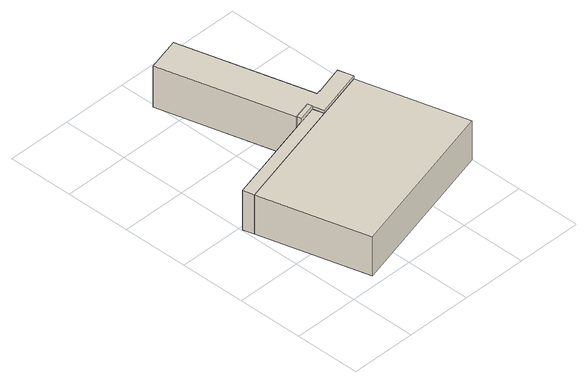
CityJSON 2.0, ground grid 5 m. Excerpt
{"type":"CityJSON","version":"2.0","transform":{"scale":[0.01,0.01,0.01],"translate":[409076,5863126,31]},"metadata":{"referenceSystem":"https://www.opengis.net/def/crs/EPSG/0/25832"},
"CityObjects":{
"building1":{"type":"Building","attributes":{"Gemeindeschluessel":"03454033","AbsoluteHoehe":"31.15","MittlereTraufHoehe":"34.372","Firsthoehe":"34.372","function":"31001_2000","roofType":"1000","measuredHeight":3.22},"address":[{"country":"Germany","locality":"Lorup"}],"children":["building1-1","building1-2"],"geometry":[{"type":"MultiSurface","lod":"1","boundaries":[[[0,1,2,3]],[[4,5,6,7]],[[4,7,3,2]],[[5,4,2,1]],[[6,5,1,0]],[[3,7,8,9]],[[9,8,6,0]]]}]},
"building1-1":{"type":"BuildingPart","attributes":{"BezugspunktDach":"4000","AbsoluteHoehe":"31.15","MittlereTraufHoehe":"34.65","Firsthoehe":"34.65","measuredHeight":3.5},"parents":["building1"],"geometry":[{"type":"MultiSurface","lod":"1","boundaries":[[[10,11,12,13]],[[14,15,16,17]],[[14,17,13,12]],[[15,14,12,11]],[[10,18,19,11]],[[17,16,10,13]],[[18,16,15,19]]]}]},
"building1-2":{"type":"BuildingPart","attributes":{"AbsoluteHoehe":"31.15","MittlereTraufHoehe":"34.372","Firsthoehe":"34.372","roofType":"1000","measuredHeight":3.22},"parents":["building1"],"geometry":[{"type":"MultiSurface","lod":"1","boundaries":[[[20,0,9,19]],[[8,6,21,15]],[[8,15,19,9]],[[21,6,0,20]],[[18,16,21,20]],[[6,8,9,0]],[[19,15,16,18]]]}]},
"building2":{"type":"Building","attributes":{"Gemeindeschluessel":"03454033","AbsoluteHoehe":"31.229","MittlereTraufHoehe":"34.62","Firsthoehe":"34.62","function":"51009_1610","roofType":"1000","measuredHeight":3.39},"address":[{"country":"Germany","locality":"Lorup"}],"geometry":[{"type":"MultiSurface","lod":"1","boundaries":[[[22,23,24,25,26,27,28,29,30,31]],[[32,33,34,35,36,37,38,39,40,41]],[[32,41,31,30]],[[33,32,30,29]],[[34,33,29,28]],[[35,34,28,27]],[[36,35,27,26]],[[37,36,26,25]],[[38,37,25,24]],[[39,38,24,23]],[[40,39,23,22]],[[41,40,22,31]]]}]}
},
"vertices":[
[29,893,337],[248,75,337],[1499,408,337],[1280,1228,337],[1499,408,15],[248,75,15],[29,893,15],[1280,1228,15],[907,1128,15],[907,1128,337],
[748,1175,365],[885,1211,365],[876,1244,365],[739,1208,365],[876,1244,15],[885,1211,15],[748,1175,15],[739,1208,15],[748,1175,337],[885,1211,337],
[6,978,337],[6,978,15],
[474,2205,362],[739,1208,362],[876,1244,362],[907,1128,362],[1280,1228,362],[1248,1342,362],[1023,1278,362],[1022,1282,362],[993,1274,362],[728,2273,362],[993,1274,23],[1022,1282,23],[1023,1278,23],[1248,1342,23],[1280,1228,23],[907,1128,23],[876,1244,23],[739,1208,23],[474,2205,23],[728,2273,23]
]}
